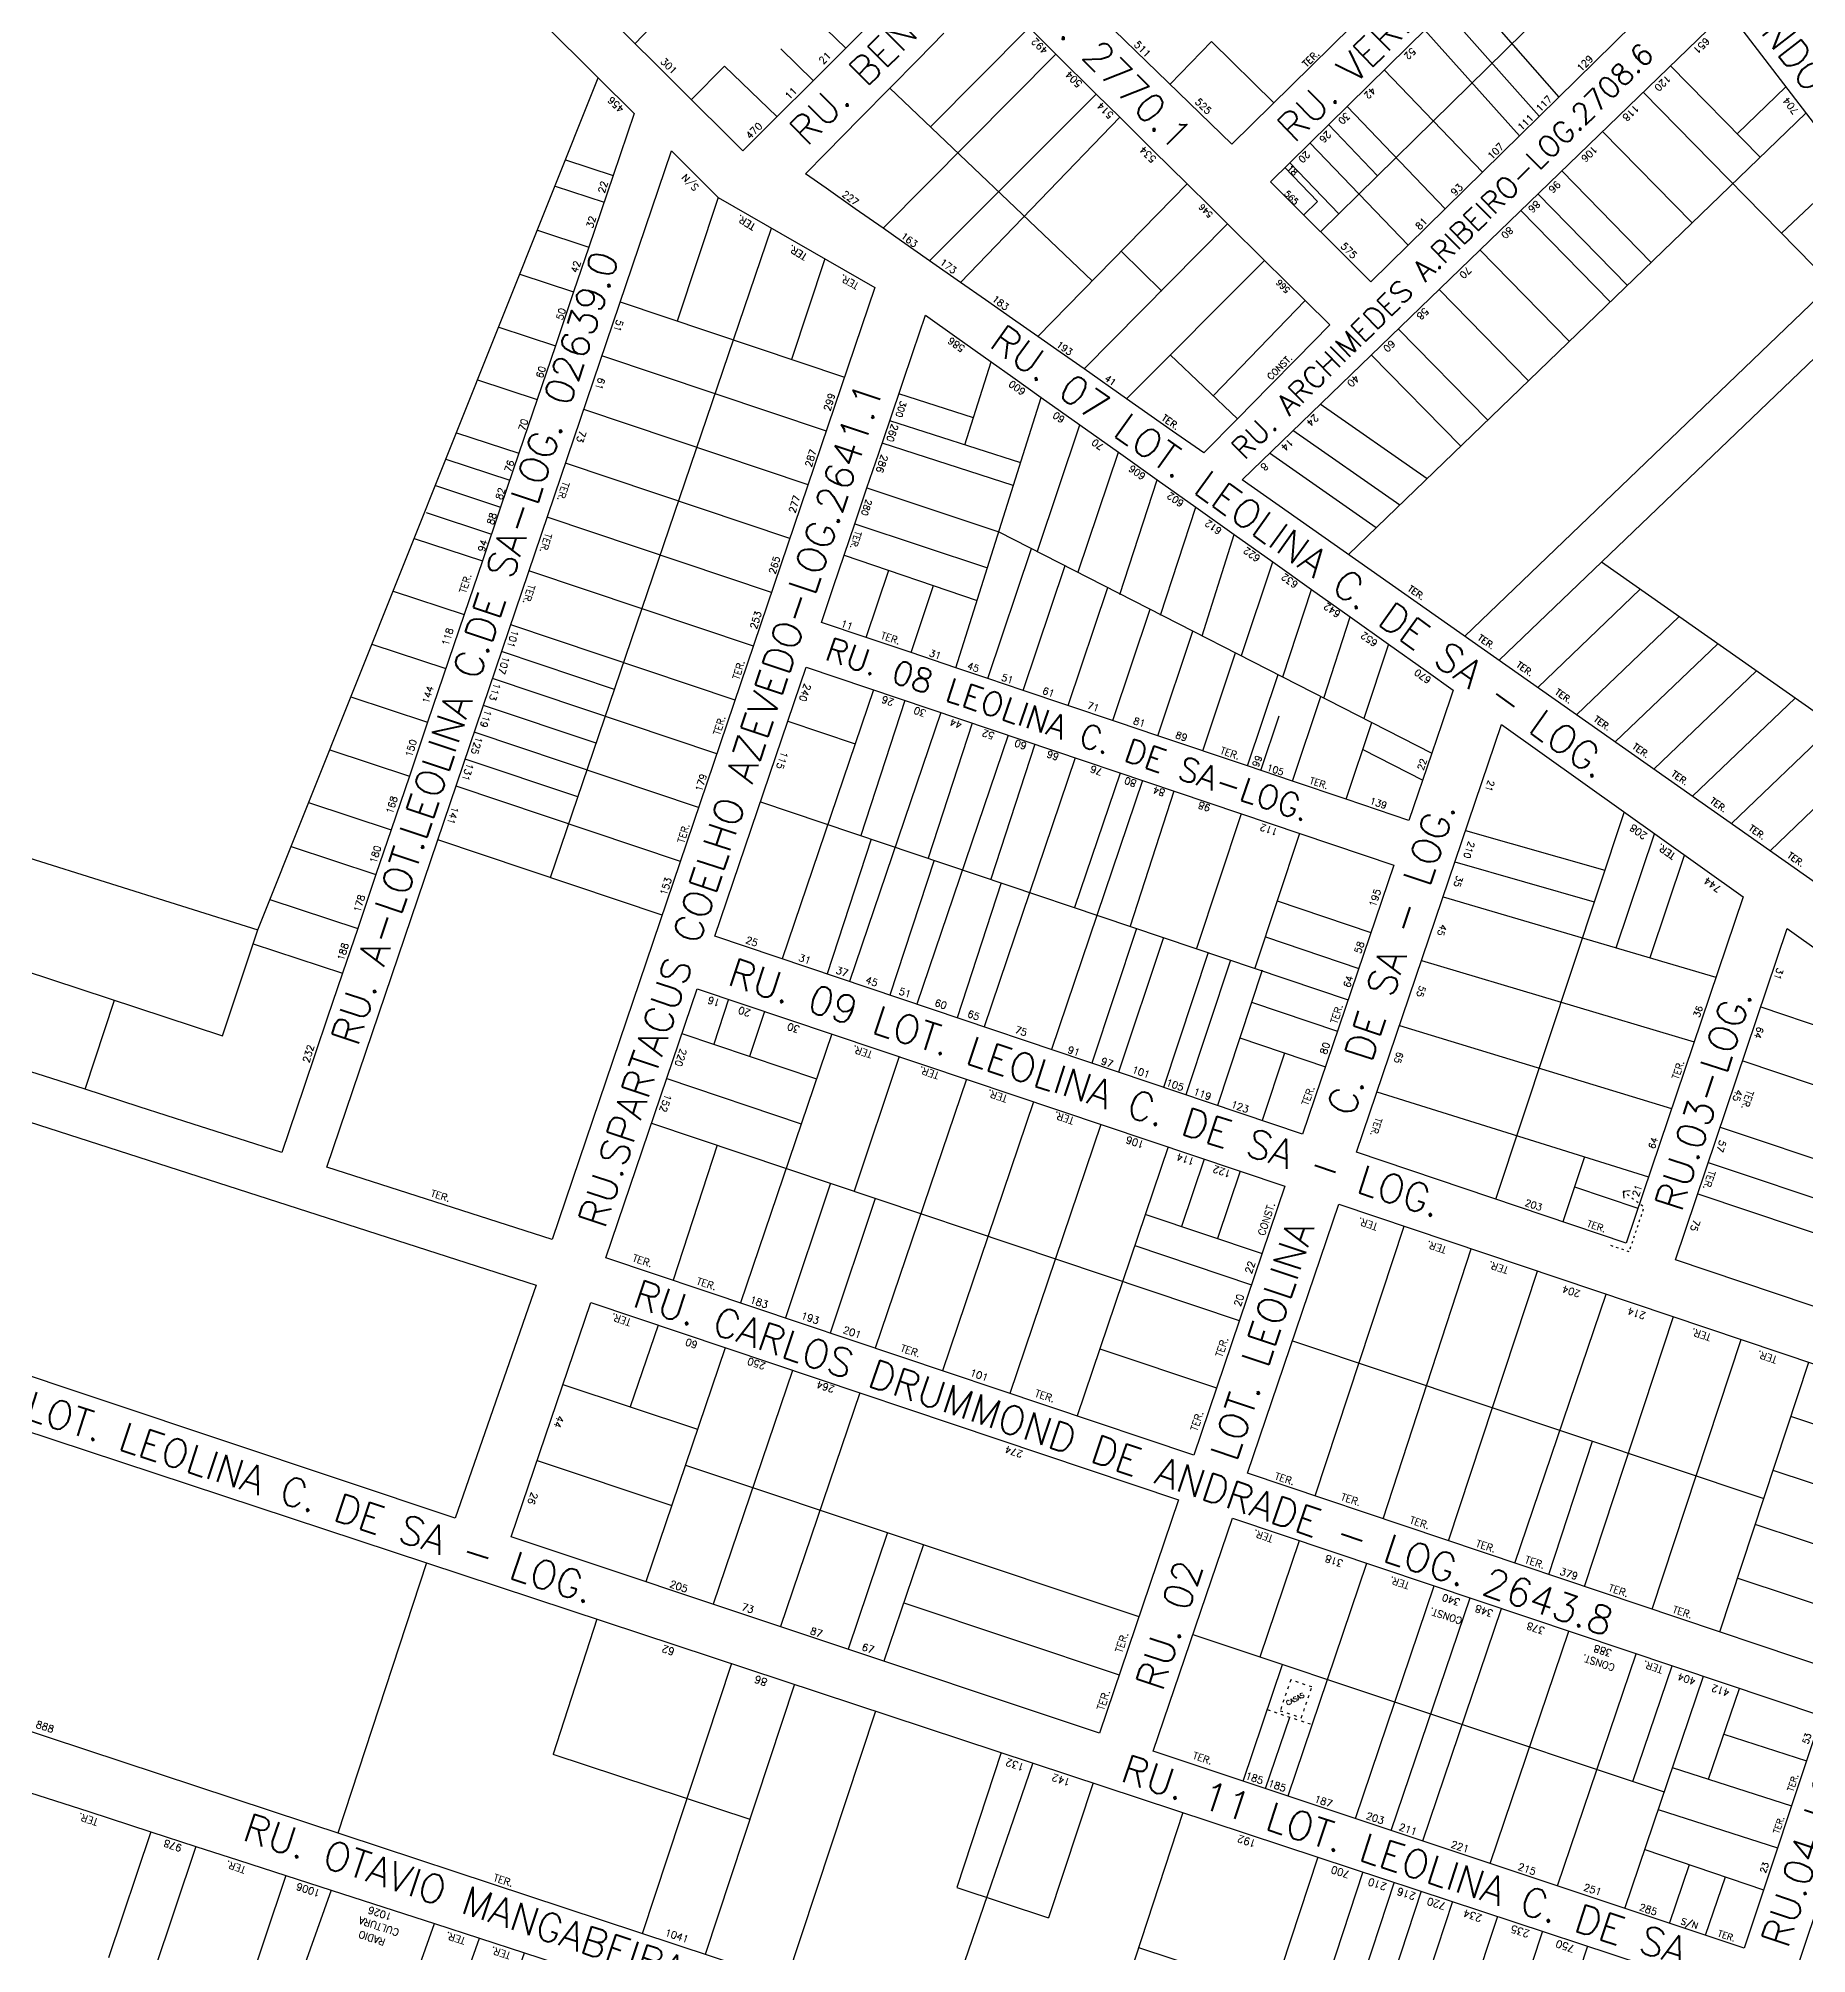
# Model space of a CAD drawing. Extents: x 714896 to 749292, y 8417558 to 8447149.
# Drawn here: x 740613.6 to 740987.2, y 8426261.6 to 8426666.2 of the extents above; entities that cross this region are included whole.
import ezdxf

# ---------------------------------------------------------------- set-up
doc = ezdxf.new("R2010")
doc.units = 0
doc.header["$MEASUREMENT"] = 0
doc.linetypes.add('ACAD_ISO03W100', pattern=[30, 12, -18])
for name, color, linetype in [('LOTE', 7, 'CONTINUOUS'), ('NUM-PORTA', 7, 'CONTINUOUS'), ('QUADRA', 6, 'CONTINUOUS'), ('TEXTO', 7, 'CONTINUOUS'), ('TEXTODERUA', 3, 'CONTINUOUS')]:
    doc.layers.add(name, color=color, linetype=linetype)
doc.styles.add('ROMANS', font='ROMANS.SHX', dxfattribs={"height": 1.5})

msp = doc.modelspace()

# ---------------------------------------------------------------- linework, layer by layer
at = {"layer": 'LOTE', "color": 7}
for p, q in [((740753.36, 8426679.52, 535.83), (740739.69, 8426665.11, 536.22)), ((740778, 8426670.17, 535.26), (740784.17, 8426664.18, 534.63)), ((740770.43, 8426663.99, 535.34), (740777.29, 8426657.32, 534.63)), ((740861.41, 8426665.59, 534.66), (740852.68, 8426656.56, 534.95)), ((740861.41, 8426665.59, 534.66), (740874.61, 8426652.62, 533.97)), ((740758.55, 8426660.35, 535.7), (740751.55, 8426653.28, 536.22)), ((740769.63, 8426649.68, 534.63), (740758.55, 8426660.35, 535.7)), ((740977.35, 8426641.09, 532.06), (740958.42, 8426660.4, 533.5)), ((740992.32, 8426614.4, 530.48), (740952.66, 8426654.84, 533.5)), ((740972.48, 8426646.06, 533.22), (740982.78, 8426655.99, 534.54)), ((740890.41, 8426557.17, 522.16), (740987.04, 8426650.44, 534.54)), ((740962.99, 8426627.22, 533), (740944.06, 8426646.53, 534.44)), ((740882.24, 8426644.14, 533.88), (740902.98, 8426622.52, 532.87)), ((740876.96, 8426638.96, 533.88), (740883.86, 8426631.76, 533.55)), ((740877.96, 8426639.94, 533.88), (740888.32, 8426629.13, 533.38)), ((740954.35, 8426618.89, 533), (740935.43, 8426638.2, 534.44)), ((740945.69, 8426610.53, 532.06), (740926.77, 8426629.84, 533.5)), ((740949.31, 8426614.03, 533), (740930.39, 8426633.34, 534.44)), ((740937.07, 8426602.21, 532.81), (740918.15, 8426621.52, 534.25)), ((740928.45, 8426593.89, 532.3), (740909.53, 8426613.19, 533.75)), ((740919.83, 8426585.57, 533), (740900.91, 8426604.87, 534.45)), ((740914.1, 8426580.04, 532.26), (740895.18, 8426599.33, 533.71)), ((740811.16, 8426586.05, 525.04), (740795.41, 8426591.13, 525.04)), ((740821.13, 8426576.53, 525.04), (740793.48, 8426585.45, 525.04)), ((740907, 8426573.19, 522.24), (740884.41, 8426588.93, 533.5)), ((740824.69, 8426557.89, 525.04), (740833.65, 8426584.56, 525.04)), ((740901.25, 8426567.63, 522.24), (740878.66, 8426583.37, 533.5)), ((740819.52, 8426571.79, 525.04), (740791.88, 8426580.72, 525.04)), ((740833.31, 8426553.5, 525.04), (740841.8, 8426578.77, 525.04)), ((740896.26, 8426562.82, 522.24), (740873.67, 8426578.56, 533.5)), ((740788.66, 8426571.25, 525.04), (740816.53, 8426561.98, 525.04)), ((740842.06, 8426548.73, 525.04), (740849.95, 8426572.98, 525.04)), ((740850.67, 8426544.34, 525.04), (740858.11, 8426567.19, 525.04)), ((740786.09, 8426563.67, 525.04), (740814.12, 8426554.35, 525.04)), ((740816.53, 8426561.98, 525.04), (740907.99, 8426515.2, 525.04)), ((740859.46, 8426540.02, 525.04), (740866.26, 8426561.4, 525.04)), ((740783.85, 8426557.04, 525.04), (740811.95, 8426547.48, 525.04)), ((740814.16, 8426530.99, 525.04), (740823.39, 8426558.47, 525.04)), ((740788.5, 8426539.64, 525.04), (740793.24, 8426553.84, 525.04)), ((740821.67, 8426528.46, 525.04), (740830.53, 8426554.82, 525.04)), ((740867.77, 8426535.81, 525.04), (740874.41, 8426555.61, 525.04)), ((740797.98, 8426536.45, 525.04), (740802.72, 8426550.65, 525.04)), ((740831.15, 8426525.27, 525.04), (740839.52, 8426550.22, 525.04)), ((740876.55, 8426531.34, 525.04), (740882.57, 8426549.82, 525.04)), ((740840.62, 8426522.08, 525.04), (740848.52, 8426545.61, 525.04)), ((740850.1, 8426518.88, 525.04), (740857.53, 8426541.01, 525.04)), ((740885.19, 8426526.86, 525.04), (740890.72, 8426544.02, 525.04)), ((740859.58, 8426515.69, 525.04), (740866.53, 8426536.41, 525.04)), ((740790.03, 8426528.57, 525.04), (740770.76, 8426471.75, 525.04)), ((740869.05, 8426512.5, 525.04), (740875.53, 8426531.8, 525.04)), ((740796.66, 8426526.34, 525.04), (740787.33, 8426497.83, 525.04)), ((740878.53, 8426509.3, 525.04), (740884.54, 8426527.2, 525.04)), ((740771.96, 8426522, 525.04), (740786.18, 8426517.21, 525.04)), ((740804.24, 8426523.78, 525.04), (740784.97, 8426466.96, 525.04)), ((740810.88, 8426521.55, 525.04), (740801.55, 8426493.03, 525.04)), ((740871.9, 8426511.54, 525.04), (740875.77, 8426523.09, 525.04)), ((740889.9, 8426505.47, 525.04), (740895.34, 8426521.67, 525.04)), ((740818.46, 8426518.99, 525.04), (740799.19, 8426462.17, 525.04)), ((740824.14, 8426517.08, 525.04), (740814.82, 8426488.56, 525.04)), ((740832.67, 8426514.2, 525.04), (740813.4, 8426457.38, 525.04)), ((740893.43, 8426515.98, 525.04), (740906.06, 8426509.52, 525.04)), ((740846.89, 8426509.41, 525.04), (740827.62, 8426452.59, 525.04)), ((740842.15, 8426511.01, 525.04), (740832.51, 8426482.6, 525.04)), ((740766.18, 8426504.95, 525.04), (740890.32, 8426463.12, 525.04)), ((740853.52, 8426507.18, 525.04), (740844.26, 8426478.64, 525.04)), ((740867.74, 8426502.39, 525.04), (740858.29, 8426473.91, 525.04)), ((740948.6, 8426502.78, 524.52), (740921.43, 8426420.89, 524.52)), ((740789.56, 8426497.07, 525.04), (740780.23, 8426468.56, 525.04)), ((740880.06, 8426498.24, 525.04), (740870.61, 8426469.76, 525.04)), ((740915.11, 8426498.85, 1049.46), (740944.52, 8426490.47, 1045.42)), ((740946.97, 8426474.08, 1045.23), (740955.03, 8426498.19, 1044.38)), ((740802.83, 8426492.6, 525.04), (740793.5, 8426464.09, 525.04)), ((740912.86, 8426492.22, 1049.45), (740942.31, 8426483.83, 1045.4)), ((740954.15, 8426472.04, 1045.14), (740961.38, 8426493.66, 1044.38)), ((740817.04, 8426487.81, 525.04), (740807.72, 8426459.3, 525.04)), ((740875.34, 8426484.03, 525.04), (740895.14, 8426477.32, 525.04)), ((740910.37, 8426484.87, 1049.45), (740967.99, 8426467.89, 1044.43)), ((740845.59, 8426478.19, 525.04), (740836.14, 8426449.72, 525.04)), ((740851.28, 8426476.28, 525.04), (740841.83, 8426447.8, 525.04)), ((740872.82, 8426476.43, 525.04), (740892.57, 8426469.75, 525.04)), ((740860.75, 8426473.08, 525.04), (740851.31, 8426444.61, 525.04)), ((740865.49, 8426471.49, 525.04), (740856.04, 8426443.01, 525.04)), ((740872.16, 8426469.35, 525.04), (740862.68, 8426440.78, 525.04)), ((740905.81, 8426471.43, 1049.46), (740963.39, 8426454.19, 1044.43)), ((740759.41, 8426463.21, 523.8), (740756.27, 8426453.71, 524.38)), ((740767, 8426460.66, 523.8), (740763.85, 8426451.15, 524.38)), ((740869.93, 8426462.63, 525.04), (740888.07, 8426456.49, 525.04)), ((740977.51, 8426461.61, 1037.99), (740991.67, 8426456.83, 1038.76)), ((740749.56, 8426455.97, 523.8), (740777.99, 8426446.38, 524.62)), ((740781.22, 8426455.89, 523.8), (740761.94, 8426399.07, 523.8)), ((740901.13, 8426457.64, 1049.47), (740958.63, 8426440.14, 1044.43)), ((740867.41, 8426455.04, 525.04), (740885.5, 8426448.91, 525.04)), ((740876.88, 8426451.83, 525.04), (740872.15, 8426437.58, 525.04)), ((740795.43, 8426451.11, 523.8), (740785.93, 8426422.66, 525.52)), ((740973.67, 8426450.24, 1037.99), (741030.22, 8426431.16, 1041.05)), ((740746.35, 8426446.5, 523.8), (740774.78, 8426436.91, 524.62)), ((740809.65, 8426446.34, 523.8), (740790.38, 8426389.52, 523.8)), ((740896.39, 8426443.67, 1049.48), (740953.78, 8426425.73, 1044.43)), ((740823.87, 8426441.56, 523.8), (740804.6, 8426384.74, 523.8)), ((740743.14, 8426437.03, 523.8), (740867.32, 8426395.32, 523.8)), ((740838.09, 8426436.78, 523.8), (740818.82, 8426379.96, 523.8)), ((740968.94, 8426436.22, 1037.99), (741025.57, 8426417.24, 1041.05)), ((740757.04, 8426432.36, 522.08), (740747.72, 8426403.84, 523.8)), ((740852.31, 8426432.01, 523.8), (740833.04, 8426375.19, 523.8)), ((740859.9, 8426429.46, 523.8), (740855.14, 8426415.24, 524.66)), ((740940.25, 8426429.96, 524.52), (740935.68, 8426416.19, 524.52)), ((740966.4, 8426428.71, 1037.99), (741023.07, 8426409.75, 1041.05)), ((740780.93, 8426424.34, 522.08), (740771.42, 8426395.88, 523.8)), ((740867.48, 8426426.91, 523.8), (740862.72, 8426412.69, 524.66)), ((740938.13, 8426423.58, 1044.43), (740951.55, 8426419.09, 1044.43)), ((740790.41, 8426421.15, 522.08), (740780.9, 8426392.7, 523.8)), ((740964.16, 8426422.08, 1037.99), (741020.87, 8426403.16, 1041.05)), ((740847.56, 8426417.78, 523.8), (740872.14, 8426409.53, 523.8)), ((740883.38, 8426358.28, 1046.17), (740902.13, 8426415.28, 1039.29)), ((740845.25, 8426411.17, 523.8), (740869.89, 8426402.9, 523.8)), ((740897.68, 8426353.48, 1046.18), (740916.31, 8426410.51, 1039.3)), ((740911.54, 8426348.82, 1046.19), (740930.35, 8426405.8, 1039.31)), ((740925.56, 8426344.11, 1046.2), (740944.83, 8426400.93, 1039.32)), ((740940.28, 8426339.17, 1046.21), (740959.02, 8426396.17, 1039.33)), ((740744.51, 8426394.37, 522.31), (740738.65, 8426377.11, 522.31)), ((740878.54, 8426391.04, 1046.24), (740978.17, 8426357.74, 1040.73)), ((740954.57, 8426334.37, 1046.22), (740973.35, 8426391.36, 1039.34)), ((740758.73, 8426389.6, 522.31), (740741.96, 8426340.16, 522.31)), ((740837.86, 8426389.39, 523.8), (740862.5, 8426381.11, 523.8)), ((740772.95, 8426384.82, 522.31), (740756.19, 8426335.41, 522.31)), ((740968.87, 8426329.57, 1046.23), (740987.67, 8426386.54, 1039.35)), ((740724.43, 8426381.86, 522.31), (740752.88, 8426372.36, 522.31)), ((740787.17, 8426380.05, 522.31), (740770.42, 8426330.67, 522.31)), ((741008.73, 8426366.81, 517.91), (740983.87, 8426375.05, 521.78)), ((740932.69, 8426341.72, 1046.21), (740941.94, 8426369.85, 1042.81)), ((740718.97, 8426365.76, 522.31), (740747.42, 8426356.26, 522.31)), ((740750.31, 8426364.78, 522.31), (740846.12, 8426332.81, 522.31)), ((741004.92, 8426355.43, 517.91), (740980.13, 8426363.65, 521.77)), ((740793, 8426350.54, 524.38), (740784.65, 8426325.92, 522.31)), ((741001.12, 8426344.05, 517.91), (740976.33, 8426352.27, 521.77)), ((740800.59, 8426348.01, 524.38), (740792.24, 8426323.39, 522.31)), ((740871.73, 8426324.27, 518.12), (740880.07, 8426348.84, 518.12)), ((740695.58, 8426344.15, 530.35), (740676.89, 8426287.04, 530.47)), ((740877.61, 8426294.9, 518.12), (740894.29, 8426344.07, 518.12)), ((740891.84, 8426290.15, 518.12), (740908.51, 8426339.29, 518.12)), ((740997.32, 8426332.67, 517.91), (740972.53, 8426340.89, 521.77)), ((740796.41, 8426335.7, 522.31), (740841.95, 8426320.5, 522.31)), ((740899.43, 8426287.62, 518.12), (740916.09, 8426336.74, 518.12)), ((740906.07, 8426285.4, 518.12), (740922.73, 8426334.51, 518.12)), ((740731.56, 8426332.28, 530.35), (740722.33, 8426303.74, 272.72)), ((740857.5, 8426329.01, 518.12), (740957.11, 8426295.78, 518.12)), ((740920.3, 8426280.65, 518.12), (740936.95, 8426329.74, 518.12)), ((740760.05, 8426322.87, 530.35), (740741.19, 8426265.81, 530.47)), ((740868.12, 8426298.06, 518.12), (740876.48, 8426322.68, 518.12)), ((740934.53, 8426275.9, 518.12), (740951.17, 8426324.96, 518.12)), ((740950.47, 8426297.99, 518.12), (740958.75, 8426322.42, 518.12)), ((740773.34, 8426318.49, 530.35), (740754.49, 8426261.42, 530.47)), ((740948.75, 8426271.16, 518.12), (740965.39, 8426320.19, 518.12)), ((740966.47, 8426298.47, 518.12), (740972.97, 8426317.64, 518.12)), ((740790.44, 8426312.84, 530.35), (740771.58, 8426255.78, 530.47)), ((740872.87, 8426296.48, 518.12), (740877.98, 8426311.56, 518.12)), ((740969.68, 8426307.94, 521.53), (740987.18, 8426302.32, 518.12)), ((740817.03, 8426304.05, 509.94), (740807.66, 8426275.55, 773.56)), ((740823.69, 8426301.9, 509.94), (740804.17, 8426245.12, 515.88)), ((740958.76, 8426300.94, 523.05), (740984.01, 8426292.83, 518.12)), ((740836.42, 8426297.67), (740827.04, 8426269.17, 263.62)), ((740855.41, 8426291.4), (740836.63, 8426234.28, 528.37)), ((740955.79, 8426292.02, 523.05), (740981.03, 8426283.92, 518.12)), ((740883.9, 8426282, 516.37), (740865.12, 8426224.89, 528.37)), ((740952.98, 8426283.62, 523.05), (740978.08, 8426275.07, 518.12)), ((740893.39, 8426278.86), (740884.02, 8426250.36, 5.99)), ((740958.24, 8426267.99, 518.12), (740962.45, 8426280.4, 518.12)), ((740965.83, 8426265.46, 518.12), (740970.02, 8426277.82, 518.12)), ((740900.04, 8426276.67), (740890.67, 8426248.17, 5.99)), ((740905.74, 8426274.79), (740896.37, 8426246.29, 5.99)), ((740912.39, 8426272.6), (740893.51, 8426215.51, 528.37)), ((740921.88, 8426269.46), (740903, 8426212.37, 528.37)), ((740931.38, 8426266.33), (740912.5, 8426209.24, 528.37)), ((740940.87, 8426263.19), (740921.99, 8426206.1, 528.37))]:
    msp.add_line(p, q, dxfattribs=at)
at = {"layer": 'LOTE', "color": 7, "linetype": 'ACAD_ISO03W100', "ltscale": 0.05}
msp.add_line((740873.24, 8426313.14, 518.12), (740882.73, 8426309.98, 518.12), dxfattribs=at)
at = {"layer": 'LOTE', "color": 7, "linetype": 'CONTINUOUS', "flags": 128}
for points in [[(740938.78, 8426678.75), (740908.29, 8426648.76)], [(740915.05, 8426676.38), (740934.83, 8426653.82)], [(740910.77, 8426672.18), (740930.69, 8426649.76)], [(740802.07, 8426647.54), (740822.89, 8426668.52)], [(740906.49, 8426667.97), (740926.52, 8426645.65)], [(740792.07, 8426626.1), (740828.58, 8426662.9)], [(740897.93, 8426659.56), (740918.67, 8426637.94)], [(740836.26, 8426615), (740793.49, 8426655.71)], [(740801.86, 8426619.24), (740837.11, 8426654.46)], [(740890.08, 8426651.85), (740910.83, 8426630.23)], [(740808.41, 8426614.65), (740842.09, 8426649.54)], [(740908.29, 8426648.76), (740884.48, 8426625.36)], [(740981.86, 8426625.07), (740996.2, 8426638.5)], [(740824.73, 8426603.22), (740856.32, 8426635.48)], [(740883.86, 8426631.76), (740880.98, 8426628.93)], [(740834.52, 8426596.37), (740864.85, 8426627.04)], [(740914.95, 8426539.92), (741005.33, 8426626.59)], [(740842.38, 8426621.24), (740850.92, 8426612.82)], [(740872.67, 8426619.31), (740843.5, 8426590.08)], [(741010.71, 8426619.58), (740922.19, 8426534.83)], [(740881.2, 8426610.87), (740861.77, 8426590.72)], [(740866.91, 8426585.83), (740852.72, 8426599.33)], [(741025.19, 8426498.43), (740943.86, 8426555.58)], [(740952.04, 8426549.83), (740930.37, 8426529.08)], [(740960.23, 8426544.08), (740938.55, 8426523.33)], [(740968.41, 8426538.33), (740946.74, 8426517.59)], [(740976.59, 8426532.58), (740954.92, 8426511.84)], [(740984.77, 8426526.83), (740963.1, 8426506.09)], [(740992.95, 8426521.08), (740971.28, 8426500.34)], [(741001.13, 8426515.33), (740979.46, 8426494.59)]]:
    msp.add_lwpolyline(points, dxfattribs=at)
at = {"layer": 'LOTE', "color": 7, "elevation": 529.83}
msp.add_lwpolyline([(740611.55, 8426493.09), (740611.55, 8426493.09), (740659.95, 8426477.9), (740731.89, 8426657.85)], dxfattribs=at)
at = {"layer": 'LOTE', "color": 7, "linetype": 'CONTINUOUS', "flags": 128}
for points, elevation in [([(740886.16, 8426648), (740896.52, 8426637.2)], 533.88), ([(740898.87, 8426538.23), (740893.66, 8426522.53)], 525.04), ([(740637.36, 8426287.34), (740628.42, 8426260.71)], 529.82), ([(740646.88, 8426284.26), (740637.9, 8426257.55)], 529.82), ([(740665.9, 8426278.09), (740656.88, 8426251.22)], 529.82), ([(740677.2, 8426211.51), (740697.3, 8426267.93)], 526.9), ([(740686.69, 8426208.34), (740706.81, 8426264.85)], 526.9), ([(740696.17, 8426205.16), (740716.33, 8426261.76)], 526.9)]:
    msp.add_lwpolyline(points, dxfattribs=dict(at, elevation=elevation))
at = {"layer": 'LOTE', "color": 7}
for points in [[(740724.99, 8426640.59), (740735.03, 8426637.27)], [(740722.75, 8426635), (740733.1, 8426631.59)], [(740757.19, 8426632.57), (740748.53, 8426606.5)], [(740719.03, 8426625.7), (740729.89, 8426622.12)], [(740721.76, 8426488.91), (740768.47, 8426626.1)], [(740779.75, 8426619.64), (740772.69, 8426598.39)], [(740715.32, 8426616.4), (740726.68, 8426612.65)], [(740736.52, 8426610.53), (740783.92, 8426594.62)], [(740710.85, 8426605.23), (740722.83, 8426601.29)], [(740780.07, 8426583.25), (740732.67, 8426599.17)], [(740706.39, 8426594.07), (740718.97, 8426589.92)], [(740776.21, 8426571.89), (740728.81, 8426587.81)], [(740701.93, 8426582.91), (740715.12, 8426578.56)], [(740699.7, 8426577.33), (740713.19, 8426572.88)], [(740772.36, 8426560.53), (740724.96, 8426576.44)], [(740697.47, 8426571.74), (740711.26, 8426567.2)], [(740695.54, 8426566.06), (740709.33, 8426561.51)], [(740768.5, 8426549.16), (740721.1, 8426565.08)], [(740693, 8426560.58), (740707.41, 8426555.83)], [(740764.65, 8426537.8), (740717.25, 8426553.71)], [(740688.54, 8426549.42), (740703.55, 8426544.47)], [(740760.79, 8426526.43), (740713.39, 8426542.35)], [(740684.08, 8426538.25), (740699.7, 8426533.1)], [(740735.28, 8426528.67), (740711.47, 8426536.67)], [(740756.94, 8426515.07), (740709.54, 8426530.99)], [(740679.61, 8426527.09), (740695.84, 8426521.74)], [(740731.43, 8426517.31), (740707.61, 8426525.3)], [(740753.08, 8426503.71), (740705.68, 8426519.62)], [(740675.15, 8426515.93), (740691.99, 8426510.37)], [(740727.56, 8426505.95), (740703.76, 8426513.94)], [(740670.69, 8426504.76), (740688.13, 8426499.01)], [(740749.23, 8426492.34), (740701.83, 8426508.26)], [(740745.37, 8426480.98), (740697.98, 8426496.89)], [(740666.97, 8426495.46), (740684.92, 8426489.54)], [(740662.51, 8426484.3), (740681.07, 8426478.18)], [(740652.5, 8426455.48), (740659.95, 8426477.9)], [(740658.97, 8426474.93), (740677.86, 8426468.71)], [(740604.32, 8426471.37), (740652.5, 8426455.48)], [(740623.46, 8426444.2), (740629.71, 8426463)]]:
    msp.add_lwpolyline(points, dxfattribs=at)
at = {"layer": 'LOTE', "color": 7, "flags": 128}
for points, elevation in [([(740809.35, 8426580.33), (740814.9, 8426597.88)], 525.04), ([(740807.46, 8426533.25), (740825.49, 8426590.35)], 525.04), ([(740949.93, 8426422.74), (740948.43, 8426422.6), (740948.54, 8426421.17)], 524.52), ([(740722.32, 8426303.73), (740763.93, 8426290)], 272.72), ([(740807.66, 8426275.56), (740827.04, 8426269.17)], 5.99), ([(740846.04, 8426262.9), (740931.41, 8426234.73)], 5.99)]:
    msp.add_lwpolyline(points, dxfattribs=dict(at, elevation=elevation))
at = {"layer": 'LOTE', "color": 7, "linetype": 'ACAD_ISO03W100', "ltscale": 0.04, "elevation": 524.52, "flags": 128}
msp.add_lwpolyline([(740945.76, 8426411.24), (740949.7, 8426409.91), (740952.85, 8426419.26), (740948.43, 8426422.6)], dxfattribs=at)
at = {"layer": 'LOTE', "color": 7, "linetype": 'ACAD_ISO03W100', "ltscale": 0.05, "elevation": 518.12}
msp.add_lwpolyline([(740875.97, 8426312.92), (740880.44, 8426311.4), (740882.66, 8426317.93), (740878.19, 8426319.45)], close=True, dxfattribs=at)
at = {"layer": 'LOTE', "color": 7, "linetype": 'CONTINUOUS', "elevation": 529.82}
msp.add_lwpolyline([(740675.42, 8426275.01), (740655.44, 8426218.8)], dxfattribs=at)
at = {"layer": 'QUADRA', "color": 6}
for points in [[(740901.11, 8426762.66), (740937.29, 8426714.28), (740865.76, 8426643.89), (740822.83, 8426685.49), (740901.11, 8426762.66)], [(740764.03, 8426727), (740805.93, 8426685.89), (740762.4, 8426642.47), (740720.75, 8426684), (740764.03, 8426727)], [(740944.2, 8426705.03), (740962.29, 8426680.83), (740895.11, 8426614.78), (740873.88, 8426635.93), (740944.2, 8426705.03)], [(740970.47, 8426672.04), (741069.67, 8426542.7), (741004.01, 8426477.34), (740867.9, 8426572.98), (740970.47, 8426672.04)], [(740722.13, 8426412.44), (740674.53, 8426427.76), (740747.35, 8426642.45), (740757.19, 8426632.57), (740790.34, 8426613.56), (740722.13, 8426412.44)], [(740594.78, 8426442.72), (740718.77, 8426402.81), (740701.63, 8426353.62), (740578.77, 8426394.62), (740594.78, 8426442.72)]]:
    msp.add_lwpolyline(points, close=True, dxfattribs=at)
msp.add_lwpolyline([(740707.86, 8426681.79), (740731.89, 8426657.85), (740739.47, 8426650.35), (740735.03, 8426637.27), (740729.89, 8426622.12), (740726.68, 8426612.65), (740722.83, 8426601.29), (740718.97, 8426589.92), (740715.12, 8426578.56), (740711.26, 8426567.2), (740707.41, 8426555.83), (740703.55, 8426544.47), (740695.84, 8426521.74), (740691.99, 8426510.37), (740688.13, 8426499.01), (740684.92, 8426489.54), (740681.07, 8426478.18), (740677.86, 8426468.71), (740674.64, 8426459.24), (740669.66, 8426444.56), (740665.01, 8426430.83), (740655.83, 8426433.78), (740646.31, 8426436.84), (740634.88, 8426440.52), (740623.46, 8426444.2), (740617.98, 8426445.96), (740608.92, 8426448.88)], dxfattribs=at)
at = {"layer": 'QUADRA', "color": 6, "linetype": 'CONTINUOUS'}
msp.add_lwpolyline([(740822.89, 8426668.52), (740828.58, 8426662.9), (740837.11, 8426654.46), (740842.09, 8426649.54), (740849.08, 8426642.63), (740856.32, 8426635.48), (740861.15, 8426630.7), (740864.85, 8426627.04), (740872.67, 8426619.31), (740881.2, 8426610.87), (740886.44, 8426605.69), (740879.4, 8426598.54), (740873.7, 8426592.73), (740866.91, 8426585.83), (740859.84, 8426578.64), (740859.84, 8426578.64), (740853.24, 8426583.26), (740843.5, 8426590.08), (740834.52, 8426596.37), (740829.44, 8426599.93), (740824.73, 8426603.22), (740819.41, 8426606.95), (740813.68, 8426610.97), (740808.41, 8426614.65), (740801.86, 8426619.24), (740795.92, 8426623.4), (740792.07, 8426626.1), (740786.16, 8426630.24), (740780.01, 8426634.55), (740775.68, 8426637.58), (740779.98, 8426641.96), (740787.24, 8426649.35), (740793.49, 8426655.71), (740799.44, 8426661.77), (740804.9, 8426667.33)], dxfattribs=at)
at = {"layer": 'QUADRA', "linetype": 'CONTINUOUS', "elevation": 525.04}
msp.add_lwpolyline([(740907.99, 8426515.2), (740903.17, 8426501), (740889.9, 8426505.47), (740878.53, 8426509.3), (740869.05, 8426512.5), (740850.1, 8426518.88), (740841.58, 8426521.75), (740830.68, 8426525.43), (740821.67, 8426528.46), (740814.16, 8426530.99), (740807.46, 8426533.25), (740797.98, 8426536.45), (740788.5, 8426539.64), (740779.03, 8426542.84), (740781.59, 8426550.39), (740783.85, 8426557.04), (740786.09, 8426563.67), (740788.66, 8426571.25), (740791.15, 8426578.57), (740793.48, 8426585.45), (740796.16, 8426593.36), (740798.37, 8426599.86), (740801.04, 8426607.72), (740807.65, 8426603.02), (740814.9, 8426597.88), (740819.46, 8426594.63), (740825.49, 8426590.35), (740833.65, 8426584.56), (740841.8, 8426578.77), (740849.95, 8426572.98), (740858.11, 8426567.19), (740866.26, 8426561.4), (740874.41, 8426555.61), (740882.57, 8426549.82), (740890.72, 8426544.02), (740898.87, 8426538.23), (740906.82, 8426532.59), (740912.51, 8426528.55), (740910.09, 8426521.42), (740907.99, 8426515.2)], close=True, dxfattribs=at)
at = {"layer": 'QUADRA', "color": 6}
for points, elevation in [([(740880.68, 8426434.71), (740756.54, 8426476.54), (740775.82, 8426533.37), (740899.96, 8426491.53), (740880.68, 8426434.71)], 525.04), ([(740949.04, 8426411.67), (740892.05, 8426430.88), (740922.71, 8426521.26), (740973.74, 8426484.83), (740949.04, 8426411.67)], 524.52), ([(741016.15, 8426389.05), (740959.46, 8426408.16), (740983.1, 8426478.15), (741033.82, 8426441.94), (741016.15, 8426389.05)], 519.6), ([(740857.69, 8426366.91), (740733.5, 8426408.62), (740752.78, 8426465.44), (740876.96, 8426423.73), (740857.69, 8426366.91)], 523.8), ([(740993.52, 8426321.29), (740869.06, 8426363.09), (740888.33, 8426419.91), (741012.53, 8426378.2), (740993.52, 8426321.29)], 517.91), ([(740837.77, 8426308.19), (740713.5, 8426349.66), (740730.29, 8426399.15), (740854.47, 8426357.44), (740837.77, 8426308.19)], 522.31), ([(740973.96, 8426262.74), (740849.15, 8426304.39), (740865.85, 8426353.62), (740990.35, 8426311.8), (740973.96, 8426262.74)], 518.12), ([(741114.1, 8426270.24), (741067.85, 8426231.41), (740985.34, 8426258.94), (741001.72, 8426307.98), (741114.1, 8426270.24)], 515.06)]:
    msp.add_lwpolyline(points, close=True, dxfattribs=dict(at, elevation=elevation))
at = {"layer": 'QUADRA', "color": 6, "linetype": 'CONTINUOUS'}
msp.add_lwpolyline([(740494.71, 8426410.44), (740695.58, 8426344.15), (740883.9, 8426282), (741056.79, 8426224.94), (741003.2, 8426179.28), (740771.58, 8426255.78), (740475.6, 8426353.53), (740494.71, 8426410.44)], close=True, dxfattribs=at)
at = {"layer": 'QUADRA', "color": 6, "linetype": 'CONTINUOUS', "elevation": 526.9}
msp.add_lwpolyline([(740595.17, 8426246.36), (740602.88, 8426269.3), (740611.73, 8426295.64), (740624.24, 8426291.59), (740637.36, 8426287.34), (740646.88, 8426284.26), (740655.87, 8426281.34), (740665.9, 8426278.09), (740675.42, 8426275.01), (740686.58, 8426271.4), (740697.3, 8426267.93), (740706.81, 8426264.85), (740716.33, 8426261.76), (740725.84, 8426258.68)], dxfattribs=at)

# ---------------------------------------------------------------- texts
at = {"layer": 'NUM-PORTA', "color": 7, "style": 'ROMANS'}
for s, height, rotation, p in [('492', 1.499, 135.3543, (740827.02, 8426663.77)), ('651', 1.474, 224.2788, (740965.82, 8426666.52)), ('21', 1.501, 45.0284, (740779.39, 8426660.65)), ('511', 1.497, 315.7361, (740844.94, 8426664.75)), ('52', 1.443, 224.4238, (740903.75, 8426664.35)), ('129', 1.486, 44.9546, (740939.51, 8426659.05)), ('301', 1.488, 315.1054, (740744.9, 8426661.21)), ('504', 1.501, 135.3282, (740834.24, 8426656.73)), ('120', 1.474, 224.2788, (740957.62, 8426658.6)), ('11', 1.5, 45.0122, (740772.23, 8426653.18)), ('42', 1.443, 224.4238, (740895.3, 8426656.04)), ('117', 1.486, 44.9546, (740930.86, 8426650.54)), ('514', 1.501, 135.3282, (740840.9, 8426650.15)), ('525', 1.497, 315.7361, (740857.82, 8426652.69)), ('30', 1.443, 224.4238, (740889.85, 8426650.69)), ('111', 1.486, 44.9546, (740926.97, 8426646.59)), ('118', 1.5, 224.2788, (740950.89, 8426652.33)), ('704', 1.5, 127.7997, (740985.6, 8426650.87)), ('470', 1.498, 45.1027, (740763.96, 8426644.82)), ('26', 1.443, 224.4238, (740885.87, 8426646.78)), ('534', 1.505, 135.2417, (740849.9, 8426640.84)), ('20', 1.443, 224.4238, (740881.42, 8426642.55)), ('107', 1.486, 44.9546, (740920.65, 8426640.5)), ('106', 1.474, 224.2788, (740942.12, 8426643.65)), ('18', 1.3, 314.9546, (740877.29, 8426638.67, -0.01)), ('22', 1.47, 72.9942, (740733.2, 8426633.38)), ('227', 1.458, 323.1201, (740783.23, 8426633.02)), ('565', 1.3, 314.9546, (740876.7, 8426633.3, -0.02)), ('93', 1.486, 44.9546, (740912.9, 8426632.83)), ('96', 1.474, 224.2788, (740934.32, 8426636.23)), ('546', 1.252, 135.257, (740861.81, 8426629.09)), ('86', 1.474, 224.2788, (740930.01, 8426632.07)), ('32', 1.47, 72.9942, (740730.71, 8426626.01)), ('81', 1.486, 44.9546, (740905.42, 8426625.66)), ('80', 1.474, 224.2788, (740924.31, 8426626.56)), ('163', 1.458, 323.0286, (740795.65, 8426624.19)), ('575', 1.486, 314.9546, (740888.6, 8426622.21)), ('42', 1.47, 72.9942, (740727.49, 8426616.54)), ('173', 1.459, 323.0053, (740803.91, 8426618.63)), ('70', 1.474, 224.2788, (740915.47, 8426618.13)), ('566', 1.252, 135.257, (740878.14, 8426613.16)), ('183', 1.464, 323.0597, (740814.92, 8426610.89)), ('50', 1.47, 72.9942, (740724.34, 8426606.58)), ('51', 1.47, 252.9942, (740735.81, 8426606.92)), ('58', 1.474, 224.2788, (740906.47, 8426609.44)), ('586', 1.453, 144.9006, (740809.47, 8426601.04, 525.04)), ('193', 1.401, 324.6493, (740828.53, 8426601.23)), ('60', 1.474, 224.2788, (740899.4, 8426602.61)), ('60', 1.47, 72.9942, (740720.1, 8426594.3)), ('61', 1.47, 252.9942, (740731.96, 8426594.69)), ('600', 1.453, 144.9006, (740822.33, 8426591.9, 525.04)), ('40', 1.5, 223.2873, (740891.84, 8426595.26)), ('299', 1.47, 72.9942, (740780.87, 8426587.37)), ('300', 1.36, 251.7808, (740795.77, 8426589.75, 525.04)), ('70', 1.47, 72.9942, (740716.39, 8426583.16)), ('60', 1.453, 144.9006, (740830.62, 8426586.01, 525.04)), ('24', 1.5, 223.2873, (740883.24, 8426586.95)), ('260', 1.5, 251.7808, (740793.92, 8426584.91, 525.04)), ('70', 1.453, 144.9006, (740838.83, 8426580.27, 525.04)), ('14', 1.5, 223.2873, (740877.87, 8426581.77)), ('287', 1.47, 72.9942, (740776.93, 8426575.53)), ('286', 1.5, 251.7808, (740791.72, 8426578.41, 525.04)), ('76', 1.47, 72.9942, (740713.45, 8426574.43)), ('606', 1.454, 144.9132, (740847.68, 8426574.02, 525.04)), ('8', 1.5, 223.2873, (740872.59, 8426576.69)), ('82', 1.47, 72.9942, (740711.54, 8426568.63)), ('277', 1.47, 72.9942, (740773.48, 8426565.81)), ('602', 1.454, 144.9132, (740855.76, 8426568.29, 525.04)), ('88', 1.47, 72.9942, (740709.74, 8426563.33)), ('612', 1.454, 144.9132, (740863.77, 8426562.47, 525.04)), ('94', 1.47, 72.9942, (740707.8, 8426557.62)), ('622', 1.454, 144.9132, (740871.91, 8426556.69, 525.04)), ('265', 1.47, 72.9942, (740769.27, 8426552.93)), ('632', 1.454, 144.9132, (740879.9, 8426551.14, 525.04)), ('253', 1.47, 72.9942, (740765.33, 8426541.32)), ('642', 1.454, 144.9132, (740888.86, 8426544.91, 525.04)), ('118', 1.47, 72.9942, (740700.21, 8426537.77)), ('11', 1.47, 341.5423, (740782.99, 8426541.97, 525.04)), ('652', 1.454, 144.9132, (740896.7, 8426538.78, 525.04)), ('31', 1.47, 341.5423, (740801.64, 8426535.77, 525.04)), ('45', 1.47, 341.5423, (740809.69, 8426533.06, 525.04)), ('670', 1.454, 144.9132, (740908.02, 8426530.96, 525.04)), ('144', 1.47, 72.9942, (740696.06, 8426525.53)), ('240', 1.486, 251.5319, (740775.48, 8426530.02, 525.04)), ('51', 1.47, 341.5423, (740816.9, 8426530.63, 525.04)), ('61', 1.47, 341.5423, (740825.59, 8426527.79, 525.04)), ('26', 1.486, 161.0002, (740794.5, 8426526.54, 525.04)), ('30', 1.5, 161.0002, (740801.31, 8426524.23, 525.04)), ('71', 1.47, 341.5423, (740835.04, 8426524.73, 525.04)), ('44', 1.486, 161.0002, (740808.87, 8426521.74, 525.04)), ('81', 1.47, 341.5423, (740844.78, 8426521.45, 525.04)), ('150', 1.47, 72.9942, (740692.47, 8426514.25)), ('52', 1.486, 161.0002, (740815.71, 8426519.45, 525.04)), ('60', 1.486, 161.0002, (740822.57, 8426517.31, 525.04)), ('89', 1.47, 341.5423, (740853.68, 8426518.45, 525.04)), ('115', 1.486, 251.5319, (740770.63, 8426515.74, 525.04)), ('66', 1.486, 161.0002, (740829.39, 8426515.01, 525.04)), ('76', 1.486, 161.0002, (740838.56, 8426511.83, 525.04)), ('80', 1.486, 161.0002, (740845.76, 8426509.41, 525.04)), ('21', 1.405, 251.8388, (740919.96, 8426509.64, -0.36)), ('168', 1.47, 72.9942, (740688.41, 8426502.25)), ('84', 1.486, 161.0002, (740851.79, 8426507.44, 525.04)), ('98', 1.486, 161.0002, (740861.36, 8426504.21, 525.04)), ('112', 1.486, 161.0002, (740875.61, 8426499.13, 525.04)), ('210', 1.405, 251.8388, (740915.78, 8426496.69, -0.36)), ('180', 1.47, 72.9942, (740684.94, 8426491.81)), ('35', 1.405, 251.8388, (740913.32, 8426489.45, -0.36)), ('178', 1.47, 72.9942, (740681.56, 8426481.44)), ('25', 1.5, 341.0002, (740762.89, 8426475.13, 525.04)), ('45', 1.405, 251.8388, (740909.83, 8426479.17, -0.36)), ('188', 1.47, 72.9942, (740678.1, 8426471.24)), ('31', 1.5, 341.0002, (740774.05, 8426471.4, 525.04)), ('58', 1.486, 72.0245, (740892.98, 8426472.73, 525.04)), ('37', 1.5, 341.0002, (740781.94, 8426468.76, 525.04)), ('64', 1.486, 72.0245, (740890.67, 8426465.52, 525.04)), ('45', 1.486, 341.0002, (740788.23, 8426466.69, 525.04)), ('51', 1.486, 341.0002, (740795.25, 8426464.32, 525.04)), ('55', 1.405, 251.8388, (740905.44, 8426466.21, -0.36)), ('16', 1.515, 161.6918, (740757.79, 8426463.06, 523.8)), ('20', 1.515, 161.6918, (740764.24, 8426460.89, 523.8)), ('60', 1.486, 341.0002, (740802.8, 8426461.89, 525.04)), ('65', 1.486, 341.0002, (740809.74, 8426459.55, 525.04)), ('30', 1.515, 161.6918, (740774.59, 8426457.44, 523.8)), ('75', 1.486, 341.0002, (740819.77, 8426456.21, 525.04)), ('232', 1.47, 72.9942, (740670.8, 8426449.71)), ('220', 1.5, 251.6918, (740749.22, 8426452.95, 523.8)), ('91', 1.486, 341.0002, (740830.9, 8426451.96, 525.04)), ('80', 1.486, 72.0245, (740885.75, 8426451.41, 525.04)), ('65', 1.405, 251.8388, (740900.69, 8426452.23, -0.36)), ('97', 1.486, 341.0002, (740837.94, 8426449.58, 525.04)), ('101', 1.486, 341.0002, (740844.51, 8426447.76, 525.04)), ('105', 1.486, 341.0002, (740851.7, 8426445.04, 525.04)), ('119', 1.486, 341.0002, (740857.48, 8426443.09, 525.04)), ('152', 1.5, 251.6918, (740746, 8426443.34, 523.8)), ('123', 1.486, 341.0002, (740865.41, 8426440.42, 525.04)), ('106', 1.515, 161.6918, (740847.37, 8426433.12, 523.8)), ('114', 1.515, 161.6918, (740858.05, 8426429.54, 523.8)), ('122', 1.515, 161.6918, (740865.73, 8426426.95, 523.8)), ('183', 1.511, 341.645, (740763.77, 8426399.11, 523.8)), ('193', 1.511, 341.645, (740774.58, 8426395.77, 523.8)), ('201', 1.511, 340.6318, (740783.44, 8426392.78, 523.8)), ('250', 1.497, 161.7117, (740767.37, 8426386.34, 522.31)), ('101', 1.511, 340.6318, (740810.28, 8426383.76, 523.8)), ('264', 1.497, 161.7117, (740781.95, 8426381.44, 522.31)), ('44', 1.497, 249.1284, (740723.29, 8426375.4, 522.31)), ('274', 1.497, 161.7117, (740821.75, 8426367.72, 522.31)), ('26', 1.497, 249.1284, (740717.8, 8426359.22, 522.31)), ('888', 1.502, 341.7039, (740612.92, 8426309.42)), ('978', 1.5, 161.7668, (740644.04, 8426284.51)), ('1006', 1.5, 161.7921, (740673.28, 8426274.96)), ('1026', 1.5, 161.7895, (740688.43, 8426270)), ('1041', 1.498, 341.7185, (740745.81, 8426265.43))]:
    msp.add_text(s, height=height, rotation=rotation, dxfattribs=at).set_placement(p)
at = {"layer": 'NUM-PORTA', "style": 'ROMANS'}
for s, height, rotation, p in [('456', 1.47, 136.2355, (740737.47, 8426651.44)), ('S/N', 1.47, 135.0065, (740753.25, 8426634.88)), ('41', 1.401, 324.6493, (740838.7, 8426594.1)), ('73', 1.47, 252.9942, (740727.96, 8426583.52)), ('280', 1.357, 251.6824, (740788.48, 8426568.97, 525.04)), ('101', 1.47, 252.9942, (740713.69, 8426541.36)), ('107', 1.47, 252.9942, (740711.8, 8426535.79)), ('113', 1.47, 252.9942, (740709.9, 8426530.19)), ('119', 1.47, 252.9942, (740707.97, 8426524.5)), ('125', 1.47, 252.9942, (740706.05, 8426518.82)), ('131', 1.47, 252.9942, (740704.15, 8426513.23)), ('99', 1.414, 67.8831, (740871.3, 8426512.14, 525.04)), ('105', 1.414, 341.7694, (740873, 8426511.58, 525.04)), ('22', 1.414, 70.8391, (740906.2, 8426511.47, 525.04)), ('179', 1.47, 72.9942, (740753.76, 8426506.96)), ('139', 1.414, 341.7694, (740894.77, 8426504.55, 525.04)), ('141', 1.47, 252.9942, (740701.04, 8426504.06)), ('208', 1.5, 144.3386, (740953.63, 8426498.06, 524.52)), ('153', 1.47, 72.9942, (740746.33, 8426485.04)), ('744', 1.5, 144.3386, (740969.31, 8426486.87, 524.52)), ('195', 1.486, 72.0245, (740896.12, 8426482.6, 525.04)), ('31', 1.458, 251.7135, (740980.97, 8426469.98, 1.2)), ('36', 1.429, 71.4582, (740964.54, 8426459.23, 524.52)), ('64', 1.458, 251.7135, (740976.78, 8426457.57, 519.6)), ('45', 1.458, 251.7135, (740972.29, 8426444.26, 519.6)), ('64', 1.43, 71.4669, (740955.06, 8426431.46, 524.52)), ('57', 1.46, 251.7951, (740968.85, 8426433.6, 519.6)), ('21', 1.43, 71.4669, (740951.66, 8426421.4, 524.52)), ('203', 1.433, 341.6732, (740927.53, 8426419.64, 524.52)), ('75', 1.46, 251.7951, (740963.33, 8426416.85, 519.6)), ('22', 1.514, 71.7257, (740869.91, 8426405.13, 523.8)), ('20', 1.514, 71.7257, (740867.55, 8426398.17, 523.8)), ('204', 1.508, 161.7175, (740939.55, 8426401.59, 517.91)), ('214', 1.508, 161.7175, (740953.32, 8426396.96, 517.91)), ('60', 1.498, 161.6944, (740753.03, 8426390.8, 522.31)), ('318', 1.494, 161.7127, (740889.4, 8426344.64, 518.12)), ('379', 1.505, 341.7267, (740934.88, 8426341.74, 517.91)), ('205', 1.499, 341.716, (740746.84, 8426339.07, 522.31)), ('73', 1.499, 341.716, (740762.02, 8426334.26, 522.31)), ('340', 1.497, 161.7218, (740914.1, 8426336.43, 518.12)), ('348', 1.497, 161.7218, (740921.1, 8426334.08, 518.12)), ('87', 1.499, 341.716, (740776.5, 8426329.17, 522.31)), ('378', 1.497, 161.7218, (740932, 8426330.42, 518.12)), ('62', 1.558, 161.6955, (740748.18, 8426326.01, -528.37)), ('67', 1.499, 341.716, (740787.43, 8426325.78, 522.31)), ('388', 1.497, 161.7218, (740946.16, 8426325.67, 518.12)), ('86', 1.558, 161.6955, (740767.75, 8426319.55, -528.37)), ('404', 1.497, 161.7218, (740963.89, 8426319.71, 518.12)), ('412', 1.497, 161.7218, (740971.05, 8426317.31, 518.12)), ('53', 1.329, 71.7347, (740987.5, 8426305.76, 518.12)), ('132', 1.558, 161.6955, (740822.09, 8426301.62, -528.37)), ('142', 1.558, 161.6955, (740831.82, 8426298.4, -528.37)), ('185', 1.495, 341.7112, (740868.45, 8426298.56, 518.12)), ('185', 1.495, 341.7112, (740873.26, 8426296.95, 518.12)), ('187', 1.495, 341.7112, (740883.04, 8426293.69, 518.12)), ('203', 1.498, 341.7227, (740893.95, 8426290.11, 518.12)), ('192', 1.558, 161.6955, (740871.04, 8426285.46, -528.37)), ('211', 1.498, 341.7212, (740900.89, 8426287.75, 518.12)), ('221', 1.498, 341.7212, (740911.9, 8426284.08, 518.12)), ('700', 1.558, 161.6955, (740890.82, 8426278.93, -528.37)), ('215', 1.498, 341.7212, (740926.03, 8426279.36, 518.12)), ('23', 1.323, 71.7058, (740978.53, 8426278.49, 518.12)), ('210', 1.558, 161.6955, (740898.62, 8426276.36, -528.37)), ('216', 1.558, 161.6955, (740904.77, 8426274.33, -528.37)), ('251', 1.496, 341.7117, (740939.91, 8426275.02, 518.12)), ('720', 1.558, 161.6955, (740911.11, 8426272.24, -528.37)), ('234', 1.558, 161.6955, (740918.77, 8426269.71, -528.37)), ('285', 1.498, 341.7212, (740951.66, 8426270.81, 518.12)), ('235', 1.558, 161.6955, (740928.8, 8426266.4, -528.37)), ('S/N', 1.34, 341.8222, (740960.48, 8426267.92, 518.12)), ('750', 1.558, 161.6955, (740938.3, 8426263.27, -528.37))]:
    msp.add_text(s, height=height, rotation=rotation, dxfattribs=at).set_placement(p)
at = {"layer": 'TEXTO', "style": 'ROMANS'}
for s, height, rotation, p in [('TER.', 1.429, 44.5823, (740881.51, 8426659.99)), ('TER.', 1.47, 148.658, (740765.28, 8426626.88)), ('TER.', 1.47, 148.658, (740776.19, 8426620.5)), ('TER.', 1.47, 150.7285, (740787.1, 8426614.39)), ('CONST.', 1.377, 44.8963, (740874.02, 8426593.94)), ('TER.', 1.401, 324.6493, (740850.77, 8426585.72)), ('TER.', 1.47, 252.9942, (740724.4, 8426572.7)), ('TER.', 1.47, 252.9942, (740720.72, 8426561.8)), ('TER.', 1.357, 251.6824, (740786.26, 8426562.24, 525.04)), ('TER.', 1.47, 72.9942, (740703.9, 8426548.88)), ('TER.', 1.47, 252.9942, (740717.14, 8426550.95)), ('TER.', 1.353, 325.0278, (740902.78, 8426549.66)), ('TER.', 1.47, 341.5464, (740791.45, 8426539.47, 525.04)), ('TER.', 1.353, 325.0278, (740917.56, 8426539.27)), ('TER.', 1.47, 72.9942, (740761.64, 8426530.6)), ('TER.', 1.353, 325.0278, (740925.7, 8426533.56)), ('TER.', 1.353, 325.0278, (740933.88, 8426527.81)), ('TER.', 1.47, 72.9942, (740757.57, 8426518.88)), ('TER.', 1.353, 325.0278, (740942.06, 8426522.06)), ('TER.', 1.47, 341.5464, (740863.15, 8426515.16, 525.04)), ('TER.', 1.353, 325.0278, (740950.24, 8426516.31)), ('TER.', 1.414, 341.7694, (740882.03, 8426508.84, 525.04)), ('TER.', 1.353, 325.0278, (740958.47, 8426510.53)), ('TER.', 1.353, 325.0278, (740966.61, 8426504.81)), ('TER.', 1.47, 72.9942, (740750, 8426496.09)), ('TER.', 1.353, 325.0278, (740974.79, 8426499.06)), ('TER.', 1.447, 144.8391, (740959.63, 8426493.85, 4.66)), ('TER.', 1.353, 325.0278, (740982.97, 8426493.31)), ('TER.', 1.486, 72.0245, (740887.95, 8426457.9, 525.04)), ('TER.', 1.514, 161.7266, (740789.94, 8426452.16, 523.8)), ('TER.', 1.514, 161.7255, (740804.03, 8426447.75, 523.8)), ('TER.', 1.429, 71.4513, (740960.07, 8426446.16, 524.52)), ('TER.', 1.514, 161.7228, (740818.47, 8426442.83, 523.8)), ('TER.', 1.486, 70.4534, (740881.86, 8426440.62, 525.04)), ('TER.', 1.458, 251.7135, (740974.65, 8426444.13, 519.71)), ('TER.', 1.514, 161.7208, (740832.54, 8426438.2, 523.8)), ('TER.', 1.407, 251.8244, (740896.19, 8426438.34, 524.52)), ('TER.', 1.458, 251.7135, (740966.55, 8426427.18, 1.33)), ('TER.', 1.47, 342.9942, (740696.36, 8426421.6)), ('CONST.', 1.514, 71.7429, (740872.64, 8426413.14, 523.8)), ('TER.', 1.506, 161.6896, (740896.72, 8426415.8, 517.91)), ('TER.', 1.433, 341.6732, (740940.65, 8426415.22, 524.52)), ('TER.', 1.507, 161.7091, (740911.24, 8426410.9, 517.91)), ('TER.', 1.514, 341.5929, (740738.96, 8426407.92, 523.8)), ('TER.', 1.508, 161.7151, (740924.3, 8426406.6, 517.91)), ('TER.', 1.512, 341.7108, (740752.5, 8426403.05, 523.8)), ('TER.', 1.5, 161.6562, (740738.94, 8426395.59, 522.31)), ('TER.', 1.514, 71.7214, (740863.7, 8426387.47, 523.8)), ('TER.', 1.508, 161.7138, (740967.14, 8426392.43, 517.91)), ('TER.', 1.511, 341.7108, (740795.6, 8426388.88, 523.8)), ('TER.', 1.507, 161.7031, (740981.08, 8426387.69, 517.91)), ('TER.', 1.511, 341.7107, (740823.99, 8426379.35, 523.8)), ('TER.', 1.514, 71.7879, (740858.42, 8426371.85, 523.8)), ('TER.', 1.5, 341.6684, (740874.67, 8426361.86, 517.91)), ('TER.', 1.504, 341.7178, (740888.64, 8426357.47, 517.91)), ('TER.', 1.49, 161.6992, (740874.61, 8426349.88, 518.12)), ('TER.', 1.504, 341.7199, (740903.18, 8426352.58, 517.91)), ('TER.', 1.504, 341.7239, (740917.16, 8426347.62, 517.91)), ('TER.', 1.505, 341.7267, (740927.52, 8426344.21, 517.91)), ('TER.', 1.496, 161.7196, (740903.38, 8426340, 518.12)), ('TER.', 1.505, 341.7276, (740945.21, 8426338.24, 517.91)), ('CONST.', 1.498, 161.724, (740914.58, 8426332.52, 518.12)), ('TER.', 1.505, 341.726, (740958.71, 8426333.69, 517.91)), ('TER.', 1.564, 71.7193, (740842.54, 8426324.98, 522.31)), ('CONST.', 1.495, 161.7103, (740946.81, 8426322.65, 518.12)), ('TER.', 1.495, 161.7103, (740956.95, 8426322.2, 518.12)), ('TER.', 1.557, 71.8131, (740838.68, 8426312.84, 522.31)), ('CASAS', 1, 27.7738, (740877.52, 8426313.97, 518.12)), ('TER.', 1.477, 341.6292, (740857.35, 8426302.83, 518.12)), ('TER.', 1.322, 71.6942, (740984.31, 8426295.73, 518.12)), ('TER.', 1.5, 161.7395, (740626.34, 8426290.02)), ('TER.', 1.322, 71.6942, (740981.33, 8426286.82, 518.12)), ('TER.', 1.5, 161.7749, (740657.55, 8426279.94)), ('TER.', 1.503, 341.7221, (740709.58, 8426277.02)), ('RADIO', 1.5, 161.6228, (740687.04, 8426264.66)), ('CULTURA', 1.5, 161.6738, (740689.95, 8426266.67)), ('TER.', 1.5, 161.7749, (740703.98, 8426264.9)), ('TER.', 1.34, 341.8222, (740968.29, 8426265.3, 518.12)), ('TER.', 1.5, 161.7749, (740713.52, 8426261.81))]:
    msp.add_text(s, height=height, rotation=rotation, dxfattribs=at).set_placement(p)
at = {"layer": 'TEXTODERUA', "style": 'ROMANS'}
for s, height, rotation, p in [('RU. VEREADOR LINO TEIXEIRA - LOG. 2705.1', 6, 44.3868, (740878.91, 8426643.91)), ('RU. BENJAMIM CONSTANT - LOG. 2555.5', 6, 44.7604, (740775.89, 8426643.24)), ('RU. LEVINDO G. LEAL - LOG. 2680.2', 6, 307.6865, (740956.62, 8426694.25)), ('LOG. 2770.1', 6, 314.7104, (740818.17, 8426677.94)), ('RU. ARCHIMEDES A.RIBEIRO-LOG.2708.6 ', 4.5, 44.5171, (740868.36, 8426576.97)), ('RU. A-LOT.LEOLINA C.DE SA-LOG. 02639.0', 6, 71.6481, (740681.01, 8426453.05)), ('RU. 07 LOT. LEOLINA C. DE SA - LOG. ', 6, 324.4857, (740814.19, 8426601.2)), ('RU.SPARTACUS COELHO AZEVEDO-LOG.2641.1', 6, 71.6481, (740733.22, 8426414.53)), ('RU. 08 LEOLINA C. DE SA-LOG. ', 5, 341.326, (740779.46, 8426535.07)), ('C. DE SA - LOG. ', 6, 71.6481, (740891.35, 8426438.15)), ('RU. 09 LOT. LEOLINA C. DE SA - LOG. ', 6, 341.7933, (740758.84, 8426466.35)), ('RU.03-LOG. ', 6, 71.9146, (740960.68, 8426418.03)), ('LOT. LEOLINA', 6, 71.6481, (740866.72, 8426365.3)), ('RU. CARLOS DRUMMOND DE ANDRADE - LOG. 2643.8', 6, 341.2845, (740738.76, 8426398.43)), ('RU. 11 LOT. LEOLINA C. DE SA - LOG. ', 6, 341.7503, (740579.83, 8426384.87)), ('RU. 02 ', 6, 71.8304, (740851.02, 8426316.8)), ('RU. 11 LOT. LEOLINA C. DE SA - LOG. ', 6, 341.7503, (740841.9, 8426298.11)), ('RU.04 LOT. ', 6, 71.4943, (740983.18, 8426262.5)), ('RU. OTAVIO MANGABEIRA - LOG. 0263.6', 6, 341.5908, (740656.37, 8426285.7)), ('RU. GAL. JUAREZ TAVORA - LOG. 2580.6', 6, 341.894, (740462.61, 8426273.67))]:
    msp.add_text(s, height=height, rotation=rotation, dxfattribs=at).set_placement(p)

doc.saveas('drawing.dxf')
